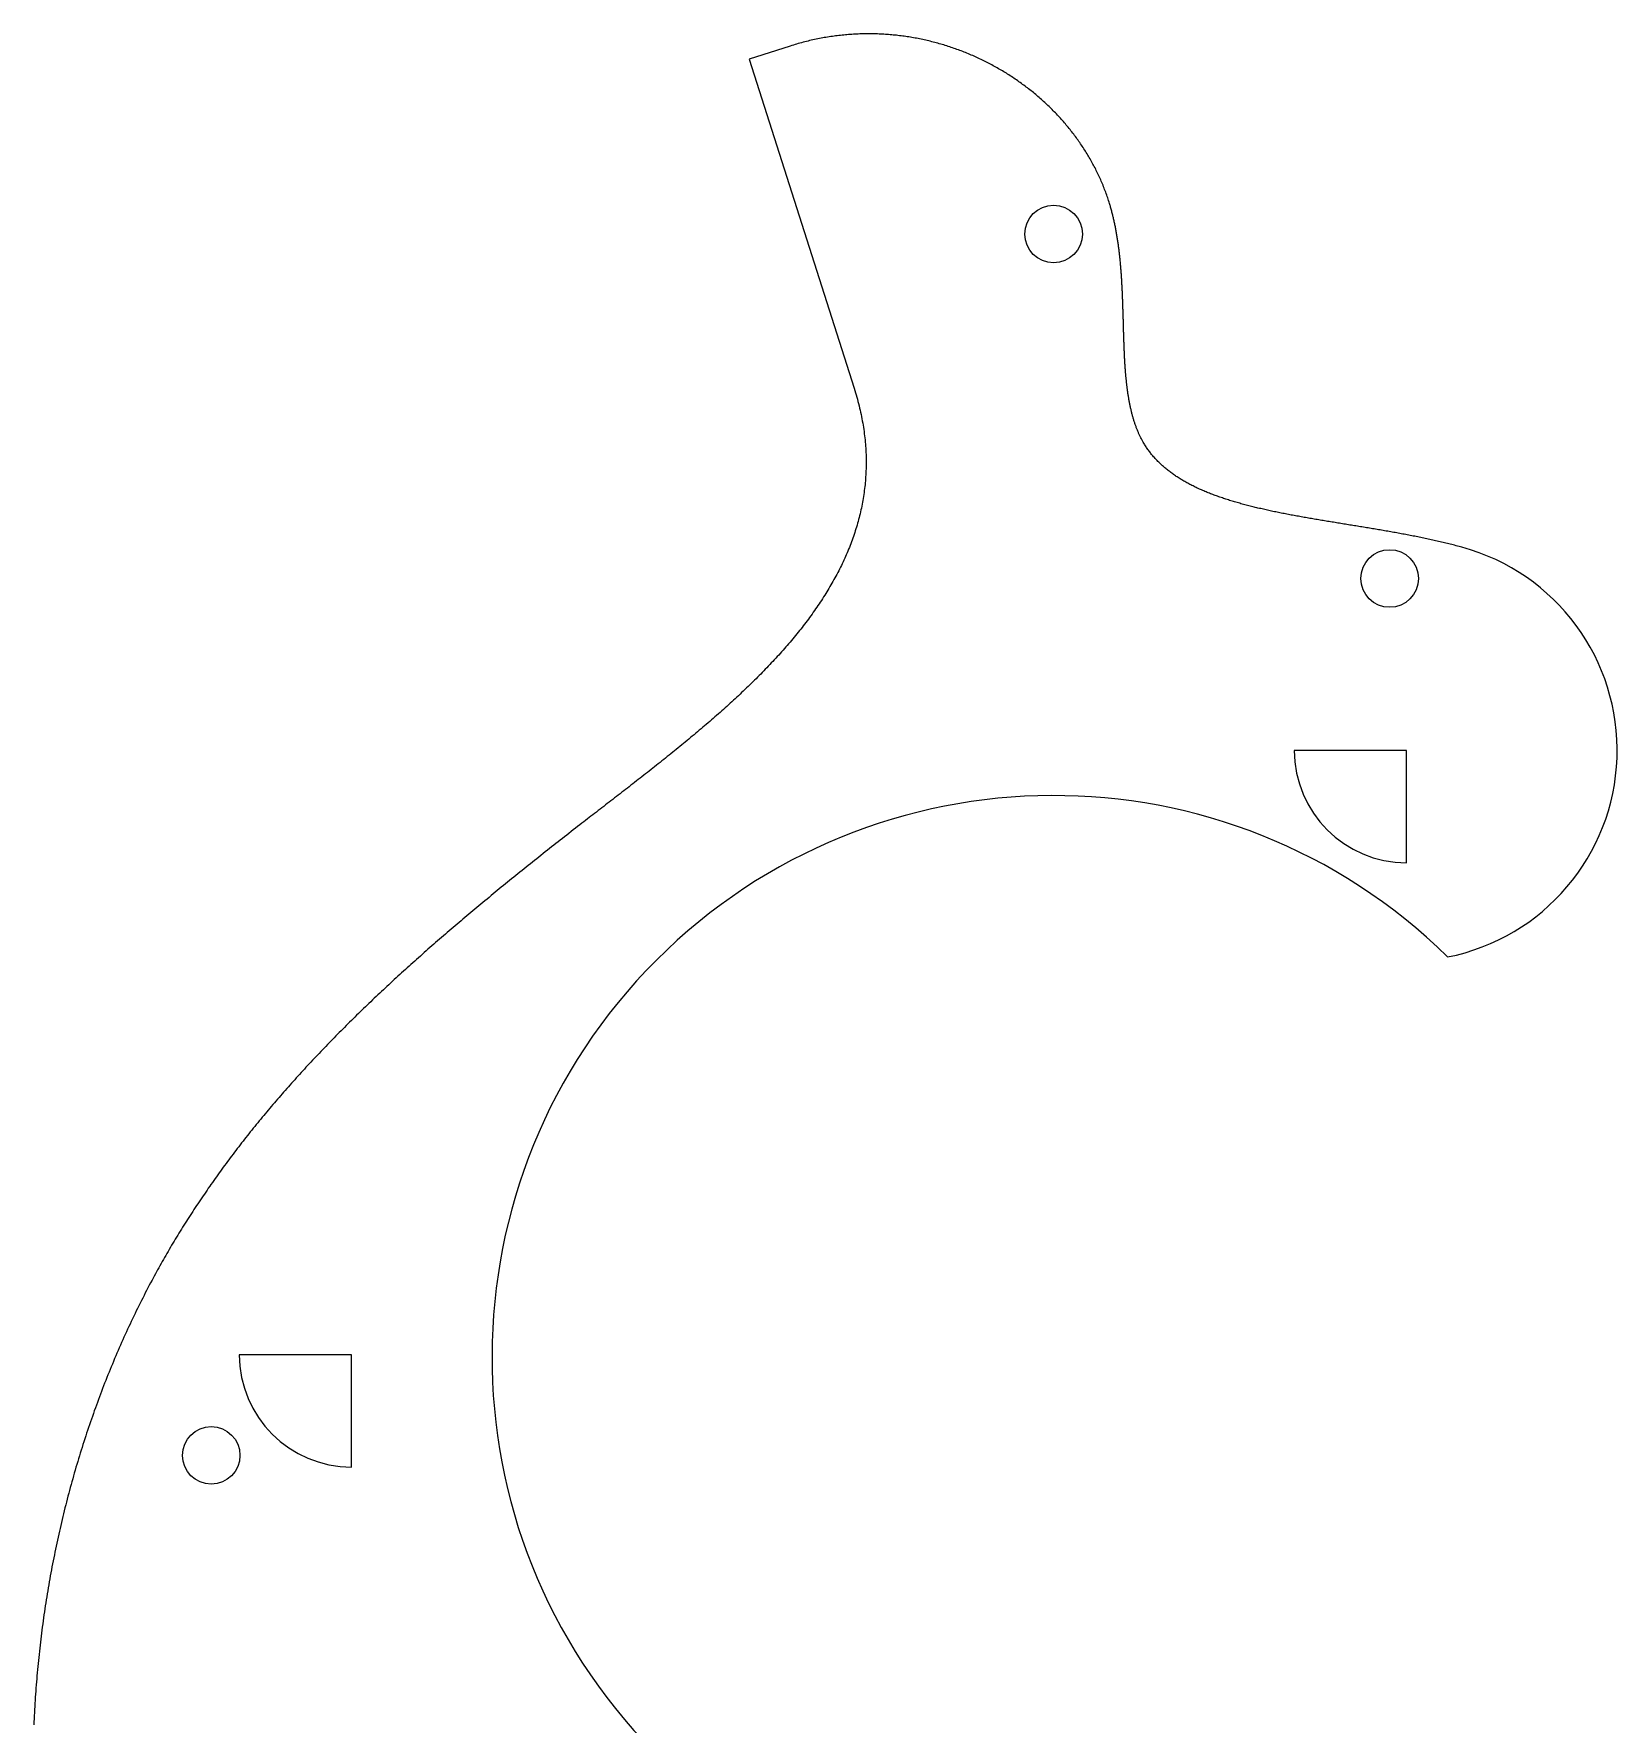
# Model space of a CAD drawing. Header units: millimetres. Extents: x -41 to 54, y -80 to 47.
# Drawn here: x -36.3 to 20.1, y -13.1 to 47.1 of the extents above; entities that cross this region are included whole.
import ezdxf

# ---------------------------------------------------------------- set-up
doc = ezdxf.new("R2010")
doc.units = ezdxf.units.MM
doc.layers.get('0').update_dxf_attribs({"true_color": 0xffffff})

msp = doc.modelspace()

# ---------------------------------------------------------------- linework, layer by layer
at = {"color": 7, "linetype": 'Continuous', "lineweight": 15, "true_color": 0xffffff}
for p, q in [((-9.381, 46.695), (-10.84, 46.23)), ((-10.84, 46.23), (-7.103, 34.507)), ((12.574, 21.608), (8.574, 21.608)), ((12.574, 17.608), (12.574, 21.608)), ((-25, 0.085), (-29, 0.085)), ((-25, -3.915), (-25, 0.085))]:
    msp.add_line(p, q, dxfattribs=at)
at = {"color": 7, "linetype": 'Continuous', "lineweight": 15, "true_color": 0xffffff, "flags": 128}
for points in [[(14.542, 28.845), (14.491, 28.859), (14.44, 28.873), (14.388, 28.886), (14.337, 28.9), (14.285, 28.913), (14.234, 28.926), (14.182, 28.939), (14.13, 28.952), (14.078, 28.965), (14.026, 28.978), (13.974, 28.991), (13.922, 29.003), (13.87, 29.016), (13.817, 29.028), (13.765, 29.04), (13.712, 29.052), (13.66, 29.064), (13.607, 29.076), (13.555, 29.088), (13.502, 29.1), (13.449, 29.111), (13.396, 29.123), (13.343, 29.134), (13.291, 29.145), (13.238, 29.157), (13.184, 29.168), (13.131, 29.179), (13.078, 29.19), (13.025, 29.201), (12.972, 29.211), (12.918, 29.222), (12.865, 29.233), (12.812, 29.243), (12.758, 29.254), (12.705, 29.264), (12.651, 29.274), (12.598, 29.285), (12.544, 29.295), (12.491, 29.305), (12.437, 29.315), (12.383, 29.325), (12.33, 29.335), (12.276, 29.345), (12.222, 29.355), (12.169, 29.364), (12.115, 29.374), (12.061, 29.384), (12.007, 29.393), (11.954, 29.403), (11.9, 29.412), (11.846, 29.421), (11.792, 29.431), (11.738, 29.44), (11.685, 29.449), (11.631, 29.459), (11.577, 29.468), (11.523, 29.477), (11.469, 29.486), (11.415, 29.495), (11.362, 29.504), (11.308, 29.513), (11.254, 29.522), (11.2, 29.531), (11.146, 29.54), (11.093, 29.549), (11.039, 29.558), (10.985, 29.566), (10.932, 29.575), (10.878, 29.584), (10.824, 29.593), (10.771, 29.602), (10.717, 29.61), (10.663, 29.619), (10.61, 29.628), (10.556, 29.636), (10.503, 29.645), (10.45, 29.654), (10.396, 29.662), (10.343, 29.671), (10.289, 29.68), (10.236, 29.688), (10.183, 29.697), (10.13, 29.706), (10.077, 29.714), (10.024, 29.723), (9.971, 29.732), (9.918, 29.74), (9.865, 29.749), (9.812, 29.758), (9.759, 29.766), (9.706, 29.775), (9.654, 29.784), (9.601, 29.793), (9.549, 29.801), (9.496, 29.81), (9.444, 29.819), (9.391, 29.828), (9.339, 29.837), (9.287, 29.845), (9.235, 29.854), (9.183, 29.863), (9.131, 29.872), (9.079, 29.881), (9.027, 29.89), (8.975, 29.899), (8.924, 29.908), (8.872, 29.918), (8.821, 29.927), (8.77, 29.936), (8.718, 29.945), (8.667, 29.955), (8.616, 29.964), (8.565, 29.973), (8.514, 29.983), (8.464, 29.992), (8.413, 30.002), (8.362, 30.012), (8.312, 30.021), (8.262, 30.031), (8.212, 30.041), (8.161, 30.051), (8.111, 30.061), (8.062, 30.071), (8.012, 30.081), (7.962, 30.091), (7.913, 30.101), (7.863, 30.111), (7.814, 30.122), (7.765, 30.132), (7.716, 30.143), (7.667, 30.153), (7.618, 30.164), (7.57, 30.175), (7.521, 30.185), (7.473, 30.196), (7.425, 30.207), (7.377, 30.218), (7.329, 30.229), (7.281, 30.241), (7.234, 30.252), (7.186, 30.264), (7.139, 30.275), (7.092, 30.287), (7.045, 30.298), (6.998, 30.31), (6.951, 30.322), (6.905, 30.334), (6.858, 30.346), (6.812, 30.359), (6.766, 30.371), (6.72, 30.383), (6.675, 30.396), (6.629, 30.409), (6.584, 30.421), (6.539, 30.434), (6.494, 30.447), (6.449, 30.46), (6.404, 30.474), (6.36, 30.487), (6.315, 30.501), (6.271, 30.514), (6.227, 30.528), (6.184, 30.542), (6.14, 30.556), (6.097, 30.57), (6.054, 30.584), (6.011, 30.599), (5.968, 30.613), (5.925, 30.628), (5.883, 30.643), (5.841, 30.658), (5.799, 30.673), (5.757, 30.688), (5.715, 30.704), (5.674, 30.719), (5.633, 30.735), (5.592, 30.751), (5.551, 30.767), (5.511, 30.783), (5.47, 30.799), (5.43, 30.816), (5.391, 30.832), (5.351, 30.849), (5.312, 30.866), (5.272, 30.883), (5.233, 30.901), (5.195, 30.918), (5.156, 30.936), (5.118, 30.953), (5.08, 30.971), (5.042, 30.989), (5.005, 31.008), (4.967, 31.026), (4.93, 31.045), (4.893, 31.064), (4.857, 31.083), (4.821, 31.102), (4.784, 31.121), (4.749, 31.141), (4.713, 31.161), (4.678, 31.181), (4.643, 31.201), (4.608, 31.221), (4.573, 31.242), (4.539, 31.262), (4.505, 31.283), (4.471, 31.304), (4.438, 31.326), (4.405, 31.347), (4.372, 31.369), (4.339, 31.391), (4.306, 31.413), (4.274, 31.435), (4.242, 31.458), (4.211, 31.481), (4.18, 31.504), (4.149, 31.527), (4.118, 31.55), (4.087, 31.574), (4.057, 31.598), (4.027, 31.622), (3.998, 31.646), (3.968, 31.671), (3.939, 31.695), (3.911, 31.72), (3.882, 31.746), (3.854, 31.771), (3.826, 31.797), (3.799, 31.823), (3.772, 31.849), (3.745, 31.875), (3.718, 31.902), (3.692, 31.928), (3.666, 31.956), (3.64, 31.983), (3.615, 32.01), (3.59, 32.038), (3.565, 32.066), (3.541, 32.095), (3.517, 32.123), (3.493, 32.152), (3.47, 32.181), (3.447, 32.21), (3.424, 32.24), (3.401, 32.27), (3.379, 32.3), (3.358, 32.33), (3.336, 32.361), (3.315, 32.392), (3.294, 32.423), (3.274, 32.454), (3.254, 32.486), (3.234, 32.518), (3.215, 32.55), (3.196, 32.583), (3.177, 32.616), (3.164, 32.639), (3.151, 32.663), (3.138, 32.687), (3.126, 32.711), (3.113, 32.735), (3.101, 32.759), (3.089, 32.784), (3.077, 32.808), (3.065, 32.833), (3.054, 32.858), (3.042, 32.883), (3.031, 32.908), (3.02, 32.933), (3.009, 32.959), (2.998, 32.984), (2.988, 33.01), (2.977, 33.036), (2.967, 33.061), (2.957, 33.087), (2.947, 33.114), (2.937, 33.14), (2.928, 33.166), (2.918, 33.193), (2.909, 33.219), (2.9, 33.246), (2.89, 33.273), (2.882, 33.3), (2.873, 33.327), (2.864, 33.355), (2.856, 33.382), (2.847, 33.409), (2.839, 33.437), (2.831, 33.465), (2.823, 33.493), (2.815, 33.521), (2.808, 33.549), (2.8, 33.577), (2.793, 33.605), (2.785, 33.634), (2.778, 33.662), (2.771, 33.691), (2.764, 33.72), (2.758, 33.748), (2.751, 33.777), (2.744, 33.806), (2.738, 33.836), (2.732, 33.865), (2.726, 33.894), (2.72, 33.924), (2.714, 33.953), (2.708, 33.983), (2.702, 34.013), (2.696, 34.043), (2.691, 34.073), (2.686, 34.103), (2.68, 34.133), (2.675, 34.163), (2.67, 34.194), (2.665, 34.224), (2.66, 34.255), (2.656, 34.286), (2.651, 34.316), (2.646, 34.347), (2.642, 34.378), (2.637, 34.409), (2.633, 34.44), (2.629, 34.472), (2.625, 34.503), (2.621, 34.534), (2.617, 34.566), (2.613, 34.597), (2.609, 34.629), (2.606, 34.661), (2.602, 34.693), (2.599, 34.725), (2.595, 34.757), (2.592, 34.789), (2.589, 34.821), (2.586, 34.853), (2.582, 34.885), (2.579, 34.918), (2.576, 34.95), (2.574, 34.983), (2.571, 35.016), (2.568, 35.048), (2.565, 35.081), (2.563, 35.114), (2.56, 35.147), (2.558, 35.18), (2.555, 35.213), (2.553, 35.246), (2.551, 35.279), (2.548, 35.313), (2.546, 35.346), (2.544, 35.379), (2.542, 35.413), (2.54, 35.446), (2.538, 35.48), (2.536, 35.514), (2.534, 35.548), (2.532, 35.581), (2.531, 35.615), (2.529, 35.649), (2.527, 35.683), (2.526, 35.717), (2.524, 35.751), (2.522, 35.786), (2.521, 35.82), (2.519, 35.854), (2.518, 35.888), (2.517, 35.923), (2.515, 35.957), (2.514, 35.992), (2.512, 36.026), (2.511, 36.061), (2.51, 36.096), (2.509, 36.13), (2.507, 36.165), (2.506, 36.2), (2.505, 36.235), (2.504, 36.27), (2.503, 36.305), (2.502, 36.34), (2.501, 36.375), (2.5, 36.41), (2.499, 36.445), (2.497, 36.48), (2.496, 36.516), (2.495, 36.551), (2.494, 36.586), (2.493, 36.622), (2.492, 36.657), (2.491, 36.692), (2.49, 36.728), (2.489, 36.763), (2.488, 36.799), (2.487, 36.834), (2.486, 36.87), (2.485, 36.906), (2.485, 36.941), (2.484, 36.977), (2.483, 37.013), (2.482, 37.049), (2.48, 37.084), (2.479, 37.12), (2.478, 37.156), (2.477, 37.192), (2.476, 37.228), (2.475, 37.264), (2.474, 37.3), (2.473, 37.336), (2.472, 37.372), (2.471, 37.408), (2.47, 37.444), (2.468, 37.48), (2.467, 37.516), (2.466, 37.552), (2.465, 37.588), (2.463, 37.624), (2.462, 37.66), (2.461, 37.697), (2.459, 37.733), (2.458, 37.769), (2.456, 37.805), (2.455, 37.841), (2.453, 37.878), (2.452, 37.914), (2.45, 37.95), (2.448, 37.986), (2.447, 38.023), (2.445, 38.059), (2.443, 38.095), (2.441, 38.132), (2.439, 38.168), (2.437, 38.204), (2.435, 38.24), (2.433, 38.277), (2.431, 38.313), (2.429, 38.349), (2.427, 38.386), (2.424, 38.422), (2.422, 38.458), (2.42, 38.495), (2.417, 38.531), (2.415, 38.567), (2.412, 38.604), (2.409, 38.64), (2.407, 38.676), (2.404, 38.713), (2.401, 38.749), (2.398, 38.785), (2.395, 38.821), (2.392, 38.858), (2.389, 38.894), (2.386, 38.93), (2.382, 38.966), (2.379, 39.003), (2.375, 39.039), (2.372, 39.075), (2.368, 39.111), (2.365, 39.147), (2.361, 39.184), (2.357, 39.22), (2.353, 39.256), (2.349, 39.292), (2.345, 39.328), (2.34, 39.364), (2.336, 39.4), (2.332, 39.436), (2.327, 39.472), (2.323, 39.508), (2.318, 39.544), (2.313, 39.58), (2.308, 39.616), (2.303, 39.652), (2.298, 39.687), (2.293, 39.723), (2.287, 39.759), (2.282, 39.795), (2.276, 39.83), (2.271, 39.866), (2.265, 39.902), (2.259, 39.937), (2.253, 39.973), (2.247, 40.008), (2.24, 40.044), (2.234, 40.079), (2.228, 40.115), (2.221, 40.15), (2.214, 40.186), (2.207, 40.221), (2.2, 40.256), (2.193, 40.291), (2.186, 40.327), (2.179, 40.362), (2.171, 40.397), (2.164, 40.432), (2.156, 40.467), (2.148, 40.502), (2.14, 40.537), (2.132, 40.572), (2.123, 40.607), (2.115, 40.641), (2.106, 40.676), (2.098, 40.711), (2.089, 40.746), (2.08, 40.78), (2.071, 40.815), (2.061, 40.849), (2.052, 40.884), (2.042, 40.918), (2.033, 40.952), (2.023, 40.987), (2.013, 41.021), (2.002, 41.055), (1.992, 41.089), (1.976, 41.139), (1.96, 41.19), (1.944, 41.24), (1.927, 41.29), (1.91, 41.34), (1.893, 41.389), (1.875, 41.439), (1.857, 41.488), (1.839, 41.538), (1.82, 41.587), (1.801, 41.636), (1.781, 41.685), (1.762, 41.734), (1.742, 41.782), (1.721, 41.831), (1.7, 41.879), (1.679, 41.927), (1.658, 41.975), (1.636, 42.023), (1.614, 42.071), (1.592, 42.118), (1.569, 42.166), (1.546, 42.213), (1.523, 42.26), (1.5, 42.307), (1.476, 42.354), (1.451, 42.4), (1.427, 42.447), (1.402, 42.493), (1.377, 42.539), (1.352, 42.585), (1.326, 42.631), (1.3, 42.676), (1.273, 42.722), (1.247, 42.767), (1.22, 42.812), (1.193, 42.857), (1.165, 42.902), (1.137, 42.947), (1.109, 42.991), (1.081, 43.035), (1.052, 43.079), (1.023, 43.123), (0.994, 43.167), (0.964, 43.211), (0.934, 43.254), (0.904, 43.297), (0.874, 43.34), (0.843, 43.383), (0.812, 43.426), (0.781, 43.468), (0.75, 43.511), (0.718, 43.553), (0.686, 43.594), (0.653, 43.636), (0.621, 43.678), (0.588, 43.719), (0.555, 43.76), (0.522, 43.801), (0.488, 43.842), (0.454, 43.882), (0.42, 43.923), (0.385, 43.963), (0.351, 44.003), (0.316, 44.043), (0.281, 44.082), (0.245, 44.122), (0.209, 44.161), (0.173, 44.2), (0.137, 44.238), (0.101, 44.277), (0.064, 44.315), (0.027, 44.353), (-0.01, 44.391), (-0.047, 44.429), (-0.085, 44.466), (-0.123, 44.504), (-0.161, 44.541), (-0.2, 44.578), (-0.238, 44.614), (-0.277, 44.651), (-0.316, 44.687), (-0.355, 44.723), (-0.395, 44.759), (-0.435, 44.794), (-0.475, 44.829), (-0.515, 44.864), (-0.555, 44.899), (-0.596, 44.934), (-0.637, 44.968), (-0.678, 45.003), (-0.719, 45.036), (-0.761, 45.07), (-0.803, 45.104), (-0.845, 45.137), (-0.887, 45.17), (-0.929, 45.203), (-0.972, 45.235), (-1.015, 45.268), (-1.058, 45.3), (-1.101, 45.331), (-1.144, 45.363), (-1.188, 45.394), (-1.232, 45.426), (-1.276, 45.456), (-1.32, 45.487), (-1.365, 45.517), (-1.409, 45.548), (-1.454, 45.577), (-1.499, 45.607), (-1.544, 45.636), (-1.59, 45.666), (-1.635, 45.694), (-1.681, 45.723), (-1.727, 45.751), (-1.773, 45.78), (-1.819, 45.807), (-1.866, 45.835), (-1.912, 45.862), (-1.959, 45.889), (-2.006, 45.916), (-2.054, 45.943), (-2.101, 45.969), (-2.149, 45.995), (-2.196, 46.021), (-2.244, 46.046), (-2.292, 46.072), (-2.34, 46.097), (-2.389, 46.121), (-2.437, 46.146), (-2.486, 46.17), (-2.535, 46.194), (-2.584, 46.217), (-2.633, 46.241), (-2.683, 46.264), (-2.732, 46.287), (-2.782, 46.309), (-2.832, 46.331), (-2.881, 46.353), (-2.932, 46.375), (-2.982, 46.396), (-3.032, 46.418), (-3.083, 46.438), (-3.134, 46.459), (-3.184, 46.479), (-3.235, 46.499), (-3.286, 46.519), (-3.338, 46.538), (-3.389, 46.557), (-3.441, 46.576), (-3.492, 46.595), (-3.544, 46.613), (-3.596, 46.631), (-3.648, 46.648), (-3.7, 46.666), (-3.753, 46.683), (-3.805, 46.699), (-3.858, 46.716), (-3.91, 46.732), (-3.963, 46.748), (-4.016, 46.763), (-4.069, 46.779), (-4.122, 46.793), (-4.176, 46.808), (-4.229, 46.822), (-4.282, 46.836), (-4.336, 46.85), (-4.39, 46.863), (-4.444, 46.876), (-4.498, 46.889), (-4.552, 46.902), (-4.606, 46.914), (-4.66, 46.926), (-4.714, 46.937), (-4.769, 46.948), (-4.823, 46.959), (-4.878, 46.97), (-4.933, 46.98), (-4.988, 46.99), (-5.043, 46.999), (-5.098, 47.008), (-5.153, 47.017), (-5.208, 47.026), (-5.263, 47.034), (-5.319, 47.042), (-5.374, 47.05), (-5.43, 47.057), (-5.485, 47.064), (-5.541, 47.07), (-5.597, 47.077), (-5.653, 47.082), (-5.709, 47.088), (-5.765, 47.093), (-5.821, 47.098), (-5.877, 47.103), (-5.933, 47.107), (-5.989, 47.111), (-6.046, 47.114), (-6.102, 47.118), (-6.159, 47.12), (-6.215, 47.123), (-6.272, 47.125), (-6.329, 47.127), (-6.385, 47.128), (-6.442, 47.129), (-6.499, 47.13), (-6.556, 47.131), (-6.613, 47.131), (-6.67, 47.13), (-6.727, 47.13), (-6.784, 47.129), (-6.841, 47.127), (-6.898, 47.125), (-6.956, 47.123), (-7.013, 47.121), (-7.07, 47.118), (-7.128, 47.115), (-7.185, 47.111), (-7.242, 47.107), (-7.3, 47.103), (-7.357, 47.098), (-7.415, 47.093), (-7.473, 47.088), (-7.53, 47.082), (-7.588, 47.076), (-7.645, 47.069), (-7.703, 47.063), (-7.761, 47.055), (-7.819, 47.048), (-7.876, 47.04), (-7.934, 47.031), (-7.992, 47.022), (-8.05, 47.013), (-8.108, 47.004), (-8.165, 46.994), (-8.223, 46.983), (-8.281, 46.973), (-8.339, 46.962), (-8.397, 46.95), (-8.455, 46.938), (-8.513, 46.926), (-8.571, 46.913), (-8.629, 46.9), (-8.687, 46.887), (-8.744, 46.873), (-8.802, 46.859), (-8.86, 46.844), (-8.918, 46.829), (-8.976, 46.814), (-9.034, 46.798), (-9.092, 46.782), (-9.15, 46.765), (-9.208, 46.748), (-9.266, 46.731), (-9.323, 46.713), (-9.381, 46.695)], [(-7.103, 34.507), (-7.079, 34.428), (-7.054, 34.349), (-7.031, 34.271), (-7.009, 34.192), (-6.987, 34.114), (-6.966, 34.036), (-6.946, 33.958), (-6.926, 33.88), (-6.908, 33.803), (-6.89, 33.726), (-6.872, 33.649), (-6.856, 33.572), (-6.84, 33.495), (-6.825, 33.419), (-6.811, 33.342), (-6.797, 33.266), (-6.785, 33.19), (-6.773, 33.115), (-6.761, 33.039), (-6.751, 32.964), (-6.741, 32.889), (-6.732, 32.814), (-6.723, 32.739), (-6.715, 32.665), (-6.708, 32.59), (-6.702, 32.516), (-6.696, 32.442), (-6.691, 32.369), (-6.687, 32.295), (-6.683, 32.222), (-6.68, 32.148), (-6.678, 32.075), (-6.676, 32.003), (-6.675, 31.93), (-6.675, 31.857), (-6.676, 31.785), (-6.677, 31.713), (-6.678, 31.641), (-6.681, 31.569), (-6.684, 31.498), (-6.687, 31.426), (-6.692, 31.355), (-6.697, 31.284), (-6.702, 31.213), (-6.709, 31.142), (-6.715, 31.072), (-6.723, 31.002), (-6.731, 30.931), (-6.74, 30.861), (-6.749, 30.792), (-6.759, 30.722), (-6.77, 30.652), (-6.781, 30.583), (-6.793, 30.514), (-6.805, 30.445), (-6.818, 30.376), (-6.831, 30.308), (-6.846, 30.239), (-6.86, 30.171), (-6.876, 30.103), (-6.892, 30.035), (-6.908, 29.967), (-6.925, 29.899), (-6.943, 29.832), (-6.961, 29.764), (-6.98, 29.697), (-6.999, 29.63), (-7.019, 29.563), (-7.039, 29.496), (-7.06, 29.43), (-7.082, 29.364), (-7.104, 29.297), (-7.126, 29.231), (-7.149, 29.165), (-7.173, 29.099), (-7.197, 29.034), (-7.222, 28.968), (-7.247, 28.903), (-7.273, 28.838), (-7.299, 28.773), (-7.326, 28.708), (-7.353, 28.643), (-7.381, 28.579), (-7.409, 28.514), (-7.438, 28.45), (-7.467, 28.386), (-7.497, 28.322), (-7.527, 28.258), (-7.558, 28.194), (-7.589, 28.131), (-7.621, 28.067), (-7.653, 28.004), (-7.686, 27.941), (-7.719, 27.878), (-7.752, 27.815), (-7.786, 27.753), (-7.821, 27.69), (-7.856, 27.628), (-7.891, 27.565), (-7.927, 27.503), (-7.963, 27.441), (-8, 27.379), (-8.037, 27.317), (-8.075, 27.256), (-8.113, 27.194), (-8.151, 27.133), (-8.19, 27.072), (-8.229, 27.011), (-8.269, 26.95), (-8.309, 26.889), (-8.349, 26.828), (-8.39, 26.768), (-8.432, 26.707), (-8.473, 26.647), (-8.516, 26.587), (-8.558, 26.526), (-8.601, 26.466), (-8.644, 26.407), (-8.688, 26.347), (-8.732, 26.287), (-8.776, 26.228), (-8.821, 26.169), (-8.866, 26.109), (-8.912, 26.05), (-8.958, 25.991), (-9.004, 25.932), (-9.051, 25.874), (-9.097, 25.815), (-9.145, 25.756), (-9.192, 25.698), (-9.24, 25.64), (-9.289, 25.582), (-9.337, 25.524), (-9.386, 25.466), (-9.436, 25.408), (-9.485, 25.35), (-9.535, 25.292), (-9.586, 25.235), (-9.636, 25.177), (-9.687, 25.12), (-9.738, 25.063), (-9.79, 25.006), (-9.842, 24.949), (-9.894, 24.892), (-9.946, 24.835), (-9.999, 24.779), (-10.052, 24.722), (-10.105, 24.666), (-10.159, 24.609), (-10.212, 24.553), (-10.267, 24.497), (-10.321, 24.441), (-10.376, 24.385), (-10.43, 24.329), (-10.486, 24.273), (-10.541, 24.218), (-10.597, 24.162), (-10.653, 24.107), (-10.709, 24.051), (-10.765, 23.996), (-10.822, 23.941), (-10.879, 23.886), (-10.936, 23.831), (-10.993, 23.776), (-11.051, 23.721), (-11.109, 23.666), (-11.167, 23.611), (-11.225, 23.557), (-11.283, 23.502), (-11.342, 23.448), (-11.401, 23.394), (-11.46, 23.339), (-11.519, 23.285), (-11.579, 23.231), (-11.638, 23.177), (-11.698, 23.123), (-11.758, 23.07), (-11.818, 23.016), (-11.879, 22.962), (-11.939, 22.909), (-12, 22.855), (-12.061, 22.802), (-12.122, 22.748), (-12.183, 22.695), (-12.244, 22.642), (-12.306, 22.589), (-12.368, 22.536), (-12.429, 22.483), (-12.491, 22.43), (-12.554, 22.377), (-12.616, 22.325), (-12.678, 22.272), (-12.741, 22.219), (-12.803, 22.167), (-12.866, 22.114), (-12.929, 22.062), (-12.992, 22.01), (-13.055, 21.957), (-13.118, 21.905), (-13.182, 21.853), (-13.245, 21.801), (-13.309, 21.749), (-13.372, 21.697), (-13.436, 21.645), (-13.5, 21.593), (-13.564, 21.542), (-13.628, 21.49), (-13.692, 21.438), (-13.756, 21.387), (-13.82, 21.335), (-13.885, 21.284), (-13.949, 21.232), (-14.013, 21.181), (-14.078, 21.13), (-14.142, 21.079), (-14.207, 21.027), (-14.272, 20.976), (-14.336, 20.925), (-14.401, 20.874), (-14.466, 20.823), (-14.531, 20.772), (-14.595, 20.721), (-14.66, 20.671), (-14.725, 20.62), (-14.79, 20.569), (-14.855, 20.519), (-14.92, 20.468), (-14.985, 20.417), (-15.05, 20.367), (-15.115, 20.316), (-15.18, 20.266), (-15.245, 20.215), (-15.31, 20.165), (-15.375, 20.115), (-15.44, 20.065), (-15.505, 20.014), (-15.57, 19.964), (-15.634, 19.914), (-15.699, 19.864), (-15.764, 19.814), (-15.829, 19.764), (-15.894, 19.714), (-15.958, 19.664), (-16.023, 19.614), (-16.088, 19.564), (-16.152, 19.514), (-16.217, 19.464), (-16.281, 19.414), (-16.346, 19.364), (-16.41, 19.315), (-16.475, 19.265), (-16.539, 19.215), (-16.603, 19.166), (-16.667, 19.116), (-16.731, 19.066), (-16.795, 19.017), (-16.873, 18.956), (-16.951, 18.896), (-17.029, 18.835), (-17.106, 18.775), (-17.184, 18.714), (-17.261, 18.654), (-17.339, 18.593), (-17.416, 18.533), (-17.493, 18.472), (-17.57, 18.412), (-17.647, 18.352), (-17.723, 18.292), (-17.8, 18.231), (-17.876, 18.171), (-17.952, 18.111), (-18.028, 18.051), (-18.104, 17.991), (-18.18, 17.931), (-18.256, 17.871), (-18.331, 17.811), (-18.407, 17.751), (-18.482, 17.691), (-18.557, 17.631), (-18.632, 17.571), (-18.707, 17.511), (-18.782, 17.451), (-18.857, 17.391), (-18.931, 17.331), (-19.006, 17.271), (-19.08, 17.211), (-19.154, 17.152), (-19.228, 17.092), (-19.302, 17.032), (-19.376, 16.972), (-19.449, 16.912), (-19.523, 16.853), (-19.596, 16.793), (-19.669, 16.733), (-19.742, 16.673), (-19.815, 16.614), (-19.888, 16.554), (-19.96, 16.494), (-20.033, 16.435), (-20.105, 16.375), (-20.177, 16.315), (-20.25, 16.256), (-20.322, 16.196), (-20.393, 16.136), (-20.465, 16.077), (-20.537, 16.017), (-20.608, 15.957), (-20.679, 15.898), (-20.75, 15.838), (-20.821, 15.778), (-20.892, 15.719), (-20.963, 15.659), (-21.033, 15.599), (-21.104, 15.54), (-21.174, 15.48), (-21.244, 15.42), (-21.314, 15.361), (-21.384, 15.301), (-21.454, 15.241), (-21.524, 15.182), (-21.593, 15.122), (-21.662, 15.062), (-21.731, 15.003), (-21.801, 14.943), (-21.869, 14.883), (-21.938, 14.823), (-22.007, 14.764), (-22.075, 14.704), (-22.144, 14.644), (-22.212, 14.584), (-22.28, 14.525), (-22.348, 14.465), (-22.416, 14.405), (-22.483, 14.345), (-22.551, 14.285), (-22.618, 14.225), (-22.685, 14.165), (-22.752, 14.105), (-22.819, 14.045), (-22.886, 13.985), (-22.953, 13.925), (-23.019, 13.865), (-23.085, 13.805), (-23.152, 13.745), (-23.218, 13.685), (-23.284, 13.625), (-23.349, 13.565), (-23.415, 13.505), (-23.481, 13.445), (-23.546, 13.384), (-23.611, 13.324), (-23.676, 13.264), (-23.741, 13.203), (-23.806, 13.143), (-23.87, 13.083), (-23.935, 13.022), (-23.999, 12.962), (-24.063, 12.901), (-24.127, 12.841), (-24.191, 12.78), (-24.255, 12.72), (-24.319, 12.659), (-24.382, 12.598), (-24.445, 12.538), (-24.509, 12.477), (-24.572, 12.416), (-24.634, 12.355), (-24.697, 12.294), (-24.76, 12.234), (-24.822, 12.173), (-24.884, 12.112), (-24.947, 12.051), (-25.008, 11.989), (-25.07, 11.928), (-25.132, 11.867), (-25.194, 11.806), (-25.255, 11.745), (-25.316, 11.683), (-25.377, 11.622), (-25.438, 11.561), (-25.499, 11.499), (-25.56, 11.438), (-25.62, 11.376), (-25.68, 11.314), (-25.741, 11.253), (-25.801, 11.191), (-25.861, 11.129), (-25.92, 11.067), (-25.98, 11.005), (-26.039, 10.944), (-26.099, 10.882), (-26.158, 10.819), (-26.217, 10.757), (-26.276, 10.695), (-26.334, 10.633), (-26.393, 10.571), (-26.451, 10.508), (-26.509, 10.446), (-26.567, 10.383), (-26.625, 10.321), (-26.683, 10.258), (-26.741, 10.195), (-26.798, 10.133), (-26.855, 10.07), (-26.913, 10.007), (-26.97, 9.944), (-27.026, 9.881), (-27.083, 9.818), (-27.14, 9.755), (-27.196, 9.691), (-27.252, 9.628), (-27.308, 9.565), (-27.364, 9.501), (-27.42, 9.438), (-27.476, 9.374), (-27.531, 9.311), (-27.586, 9.247), (-27.642, 9.183), (-27.697, 9.119), (-27.751, 9.055), (-27.806, 8.991), (-27.861, 8.927), (-27.915, 8.863), (-27.969, 8.798), (-28.023, 8.734), (-28.077, 8.669), (-28.131, 8.605), (-28.185, 8.54), (-28.238, 8.476), (-28.291, 8.411), (-28.344, 8.346), (-28.397, 8.281), (-28.45, 8.216), (-28.503, 8.151), (-28.555, 8.085), (-28.608, 8.02), (-28.66, 7.955), (-28.712, 7.889), (-28.764, 7.824), (-28.815, 7.758), (-28.867, 7.692), (-28.918, 7.626), (-28.969, 7.56), (-29.02, 7.494), (-29.071, 7.428), (-29.122, 7.362), (-29.173, 7.295), (-29.223, 7.229), (-29.273, 7.162), (-29.323, 7.096), (-29.373, 7.029), (-29.423, 6.962), (-29.473, 6.895), (-29.522, 6.828), (-29.571, 6.761), (-29.621, 6.694), (-29.67, 6.626), (-29.718, 6.559), (-29.767, 6.491), (-29.815, 6.424), (-29.864, 6.356), (-29.912, 6.288), (-29.96, 6.22), (-30.008, 6.152), (-30.055, 6.084), (-30.103, 6.015), (-30.15, 5.947), (-30.197, 5.878), (-30.244, 5.809), (-30.291, 5.741), (-30.338, 5.672), (-30.384, 5.603), (-30.431, 5.534), (-30.477, 5.464), (-30.523, 5.395), (-30.569, 5.326), (-30.615, 5.256), (-30.66, 5.186), (-30.705, 5.116), (-30.751, 5.046), (-30.796, 4.976), (-30.841, 4.906), (-30.885, 4.836), (-30.93, 4.765), (-30.974, 4.695), (-31.018, 4.624), (-31.062, 4.553), (-31.106, 4.482), (-31.15, 4.411), (-31.194, 4.34), (-31.237, 4.269), (-31.28, 4.197), (-31.323, 4.126), (-31.366, 4.054), (-31.409, 3.982), (-31.451, 3.91), (-31.494, 3.838), (-31.536, 3.766), (-31.578, 3.693), (-31.62, 3.621), (-31.661, 3.548), (-31.703, 3.475), (-31.744, 3.402), (-31.785, 3.329), (-31.826, 3.256), (-31.867, 3.183), (-31.908, 3.109), (-31.948, 3.036), (-31.989, 2.962), (-32.029, 2.888), (-32.069, 2.814), (-32.109, 2.74), (-32.157, 2.649), (-32.205, 2.559), (-32.252, 2.468), (-32.3, 2.377), (-32.347, 2.286), (-32.394, 2.195), (-32.44, 2.103), (-32.487, 2.012), (-32.533, 1.92), (-32.579, 1.828), (-32.624, 1.735), (-32.669, 1.643), (-32.714, 1.55), (-32.759, 1.457), (-32.804, 1.364), (-32.848, 1.271), (-32.892, 1.177), (-32.936, 1.084), (-32.979, 0.99), (-33.023, 0.896), (-33.066, 0.801), (-33.108, 0.707), (-33.151, 0.612), (-33.193, 0.517), (-33.235, 0.422), (-33.277, 0.327), (-33.318, 0.232), (-33.359, 0.136), (-33.4, 0.041), (-33.441, -0.055), (-33.481, -0.151), (-33.521, -0.248), (-33.561, -0.344), (-33.601, -0.441), (-33.64, -0.538), (-33.679, -0.635), (-33.718, -0.732), (-33.756, -0.829), (-33.795, -0.927), (-33.833, -1.024), (-33.87, -1.122), (-33.908, -1.22), (-33.945, -1.318), (-33.982, -1.417), (-34.019, -1.515), (-34.055, -1.614), (-34.091, -1.713), (-34.127, -1.812), (-34.163, -1.911), (-34.198, -2.01), (-34.233, -2.11), (-34.268, -2.209), (-34.302, -2.309), (-34.336, -2.409), (-34.37, -2.509), (-34.404, -2.609), (-34.437, -2.71), (-34.47, -2.81), (-34.503, -2.911), (-34.536, -3.012), (-34.568, -3.113), (-34.6, -3.214), (-34.632, -3.315), (-34.663, -3.416), (-34.695, -3.518), (-34.725, -3.62), (-34.756, -3.722), (-34.786, -3.824), (-34.817, -3.926), (-34.846, -4.028), (-34.876, -4.13), (-34.905, -4.233), (-34.934, -4.335), (-34.963, -4.438), (-34.991, -4.541), (-35.019, -4.644), (-35.047, -4.747), (-35.075, -4.851), (-35.102, -4.954), (-35.129, -5.058), (-35.156, -5.161), (-35.182, -5.265), (-35.208, -5.369), (-35.234, -5.473), (-35.26, -5.577), (-35.285, -5.681), (-35.31, -5.786), (-35.335, -5.89), (-35.359, -5.995), (-35.383, -6.1), (-35.407, -6.205), (-35.431, -6.31), (-35.454, -6.415), (-35.477, -6.52), (-35.5, -6.625), (-35.522, -6.731), (-35.544, -6.836), (-35.566, -6.942), (-35.587, -7.047), (-35.609, -7.153), (-35.63, -7.259), (-35.65, -7.365), (-35.671, -7.471), (-35.691, -7.578), (-35.711, -7.684), (-35.73, -7.79), (-35.749, -7.897), (-35.768, -8.003), (-35.787, -8.11), (-35.805, -8.217), (-35.823, -8.324), (-35.841, -8.431), (-35.858, -8.538), (-35.875, -8.645), (-35.892, -8.752), (-35.909, -8.86), (-35.925, -8.967), (-35.941, -9.075), (-35.957, -9.182), (-35.972, -9.29), (-35.987, -9.398), (-36.002, -9.505), (-36.016, -9.613), (-36.031, -9.721), (-36.044, -9.829), (-36.058, -9.937), (-36.071, -10.046), (-36.084, -10.154), (-36.097, -10.262), (-36.109, -10.371), (-36.121, -10.479), (-36.133, -10.588), (-36.144, -10.696), (-36.156, -10.805), (-36.166, -10.914), (-36.177, -11.023), (-36.187, -11.132), (-36.197, -11.24), (-36.207, -11.349), (-36.216, -11.459), (-36.225, -11.568), (-36.234, -11.677), (-36.242, -11.786), (-36.25, -11.895), (-36.258, -12.005), (-36.265, -12.114), (-36.272, -12.224), (-36.279, -12.333), (-36.286, -12.443), (-36.292, -12.552), (-36.298, -12.662), (-36.304, -12.772), (-36.309, -12.881), (-36.314, -12.991), (-36.318, -13.101)]]:
    msp.add_lwpolyline(points, dxfattribs=at)
at = {"color": 7, "linetype": 'Continuous', "lineweight": 15, "true_color": 0xffffff}
for centre in [(0, 40), (11.969, 27.731), (-30, -3.5)]:
    msp.add_circle(centre, 1.025, dxfattribs=at)
for centre, radius, start, end in [((12.574, 21.608), 7.5, 281.2145, 74.78279), ((12.574, 21.608), 4, 180, 270), ((0, 0), 20, 45.44337, 314.16639), ((-25, 0.085), 4, 180, 270)]:
    msp.add_arc(centre, radius, start, end, dxfattribs=at)

doc.saveas('drawing.dxf')
